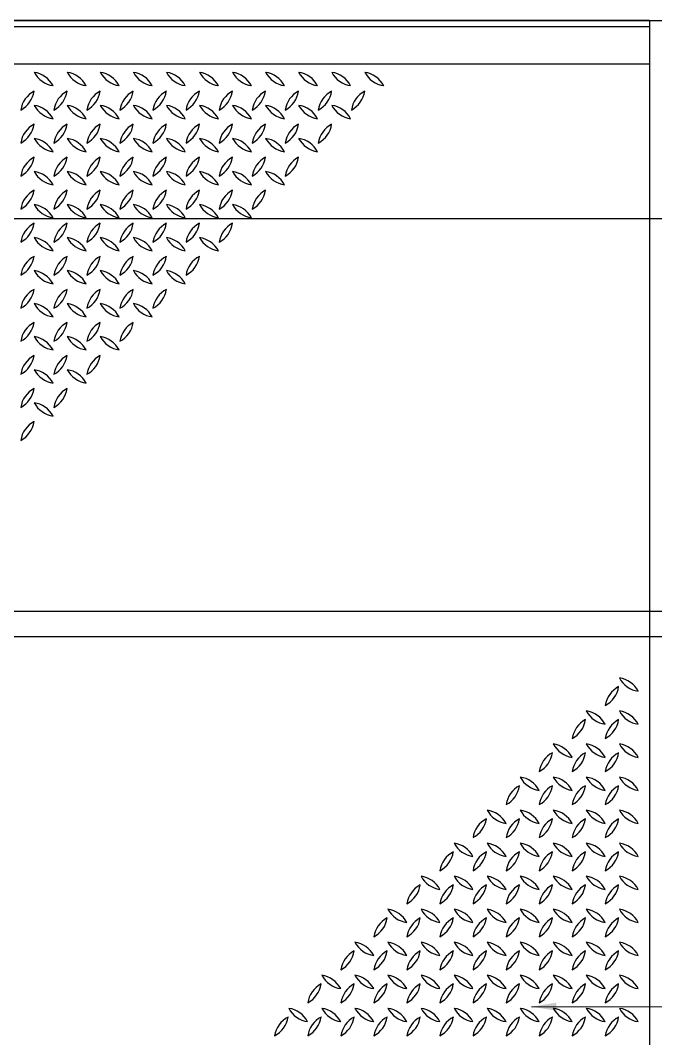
# Model space of a CAD drawing. Header units: millimetres. Extents: x 909 to 159266, y 137 to 21462.
# Drawn here: x 85580 to 86861, y 4820 to 6874 of the extents above; entities that cross this region are included whole.
import ezdxf

# ---------------------------------------------------------------- set-up
doc = ezdxf.new("R2010")
doc.units = ezdxf.units.MM
doc.header["$LTSCALE"] = 50
doc.header["$MEASUREMENT"] = 0
doc.linetypes.add('지상1층 평면도$0$CEN', pattern=[62, 60, -1, 0, -1])
for name, color, linetype in [('OHD Panel', 5, 'Continuous'), ('지상1층 평면도$0$A-FLOR-FLIN-TYP2', 8, 'Continuous'), ('지상1층 평면도$0$A-ST-AXIS-CEN', 252, '지상1층 평면도$0$CEN')]:
    doc.layers.add(name, color=color, linetype=linetype)
doc.styles.get("Standard").update_dxf_attribs({"font": 'NanumGothicBold.ttf'})
doc.dimstyles.new('ISO-25', dxfattribs={"dimtxt": 2.5, "dimasz": 2.5, "dimexe": 1.25, "dimexo": 0.625, "dimtad": 1, "dimtxsty": 'Standard', "dimcen": 2.5, "dimadec": 0, "dimazin": 0, "dimtfac": 1, "dimtmove": 0, "dimatfit": 3, "dimfxl": 1, "dimarcsym": 0})

# ---------------------------------------------------------------- blocks, each defined once
blk = doc.blocks.new('지상1층 평면도$0$G$C6949C102')
at = {"color": 4}
for p, q in [((2356, 3044.9), (356, 3044.9)), ((2356, 3044.9), (2356, 44.9)), ((2356, 3031.9), (356, 3031.9)), ((356, 2956.9), (2356, 2956.9))]:
    blk.add_line(p, q, dxfattribs=at)
for centre, start, end in [((1161.3, 2964.5), 208.0444, 261.459), ((1107.7, 2888.7), 28.0444, 81.459), ((1227.9, 2964.5), 208.0444, 261.459), ((1174.4, 2888.7), 28.0444, 81.459), ((1294.6, 2964.5), 208.0444, 261.459), ((1241.1, 2888.7), 28.0444, 81.459), ((1361.3, 2964.5), 208.0444, 261.459), ((1307.7, 2888.7), 28.0444, 81.459), ((1427.9, 2964.5), 208.0444, 261.459), ((1374.4, 2888.7), 28.0444, 81.459), ((1494.6, 2964.5), 208.0444, 261.459), ((1441.1, 2888.7), 28.0444, 81.459), ((1561.3, 2964.5), 208.0444, 261.459), ((1507.7, 2888.7), 28.0444, 81.459), ((1627.9, 2964.5), 208.0444, 261.459), ((1574.4, 2888.7), 28.0444, 81.459), ((1694.6, 2964.5), 208.0444, 261.459), ((1641.1, 2888.7), 28.0444, 81.459), ((1761.3, 2964.5), 208.0444, 261.459), ((1707.7, 2888.7), 28.0444, 81.459), ((1827.9, 2964.5), 208.0444, 261.459), ((1774.4, 2888.7), 28.0444, 81.459), ((1064, 2909.8), 298.0444, 351.459), ((1139.7, 2856.3), 118.0444, 171.459), ((1130.6, 2909.8), 298.0444, 351.459), ((1206.4, 2856.3), 118.0444, 171.459), ((1197.3, 2909.8), 298.0444, 351.459), ((1273, 2856.3), 118.0444, 171.459), ((1264, 2909.8), 298.0444, 351.459), ((1339.7, 2856.3), 118.0444, 171.459), ((1330.6, 2909.8), 298.0444, 351.459), ((1406.4, 2856.3), 118.0444, 171.459), ((1397.3, 2909.8), 298.0444, 351.459), ((1473, 2856.3), 118.0444, 171.459), ((1464, 2909.8), 298.0444, 351.459), ((1539.7, 2856.3), 118.0444, 171.459), ((1530.6, 2909.8), 298.0444, 351.459), ((1606.4, 2856.3), 118.0444, 171.459), ((1597.3, 2909.8), 298.0444, 351.459), ((1673, 2856.3), 118.0444, 171.459), ((1664, 2909.8), 298.0444, 351.459), ((1739.7, 2856.3), 118.0444, 171.459), ((1730.6, 2909.8), 298.0444, 351.459), ((1806.4, 2856.3), 118.0444, 171.459), ((1161.3, 2897.8), 208.0444, 261.459), ((1107.7, 2822.1), 28.0444, 81.459), ((1227.9, 2897.8), 208.0444, 261.459), ((1174.4, 2822.1), 28.0444, 81.459), ((1294.6, 2897.8), 208.0444, 261.459), ((1241.1, 2822.1), 28.0444, 81.459), ((1361.3, 2897.8), 208.0444, 261.459), ((1307.7, 2822.1), 28.0444, 81.459), ((1427.9, 2897.8), 208.0444, 261.459), ((1374.4, 2822.1), 28.0444, 81.459), ((1494.6, 2897.8), 208.0444, 261.459), ((1441.1, 2822.1), 28.0444, 81.459), ((1507.7, 2822.1), 28.0444, 81.459), ((1561.3, 2897.8), 208.0444, 261.459), ((1627.9, 2897.8), 208.0444, 261.459), ((1574.4, 2822.1), 28.0444, 81.459), ((1694.6, 2897.8), 208.0444, 261.459), ((1641.1, 2822.1), 28.0444, 81.459), ((1761.3, 2897.8), 208.0444, 261.459), ((1707.7, 2822.1), 28.0444, 81.459), ((1064, 2843.1), 298.0444, 351.459), ((1139.7, 2789.6), 118.0444, 171.459), ((1130.6, 2843.1), 298.0444, 351.459), ((1206.4, 2789.6), 118.0444, 171.459), ((1197.3, 2843.1), 298.0444, 351.459), ((1273, 2789.6), 118.0444, 171.459), ((1264, 2843.1), 298.0444, 351.459), ((1339.7, 2789.6), 118.0444, 171.459), ((1330.6, 2843.1), 298.0444, 351.459), ((1406.4, 2789.6), 118.0444, 171.459), ((1397.3, 2843.1), 298.0444, 351.459), ((1473, 2789.6), 118.0444, 171.459), ((1464, 2843.1), 298.0444, 351.459), ((1539.7, 2789.6), 118.0444, 171.459), ((1530.6, 2843.1), 298.0444, 351.459), ((1606.4, 2789.6), 118.0444, 171.459), ((1597.3, 2843.1), 298.0444, 351.459), ((1673, 2789.6), 118.0444, 171.459), ((1664, 2843.1), 298.0444, 351.459), ((1739.7, 2789.6), 118.0444, 171.459), ((1161.3, 2831.2), 208.0444, 261.459), ((1107.7, 2755.4), 28.0444, 81.459), ((1227.9, 2831.2), 208.0444, 261.459), ((1174.4, 2755.4), 28.0444, 81.459), ((1294.6, 2831.2), 208.0444, 261.459), ((1241.1, 2755.4), 28.0444, 81.459), ((1361.3, 2831.2), 208.0444, 261.459), ((1307.7, 2755.4), 28.0444, 81.459), ((1427.9, 2831.2), 208.0444, 261.459), ((1374.4, 2755.4), 28.0444, 81.459), ((1494.6, 2831.2), 208.0444, 261.459), ((1441.1, 2755.4), 28.0444, 81.459), ((1561.3, 2831.2), 208.0444, 261.459), ((1507.7, 2755.4), 28.0444, 81.459), ((1627.9, 2831.2), 208.0444, 261.459), ((1574.4, 2755.4), 28.0444, 81.459), ((1694.6, 2831.2), 208.0444, 261.459), ((1641.1, 2755.4), 28.0444, 81.459), ((1064, 2776.5), 298.0444, 351.459), ((1139.7, 2722.9), 118.0444, 171.459), ((1130.6, 2776.5), 298.0444, 351.459), ((1206.4, 2722.9), 118.0444, 171.459), ((1197.3, 2776.5), 298.0444, 351.459), ((1273, 2722.9), 118.0444, 171.459), ((1264, 2776.5), 298.0444, 351.459), ((1339.7, 2722.9), 118.0444, 171.459), ((1330.6, 2776.5), 298.0444, 351.459), ((1406.4, 2722.9), 118.0444, 171.459), ((1397.3, 2776.5), 298.0444, 351.459), ((1473, 2722.9), 118.0444, 171.459), ((1464, 2776.5), 298.0444, 351.459), ((1539.7, 2722.9), 118.0444, 171.459), ((1530.6, 2776.5), 298.0444, 351.459), ((1606.4, 2722.9), 118.0444, 171.459), ((1597.3, 2776.5), 298.0444, 351.459), ((1673, 2722.9), 118.0444, 171.459), ((1161.3, 2764.5), 208.0444, 261.459), ((1107.7, 2688.7), 28.0444, 81.459), ((1227.9, 2764.5), 208.0444, 261.459), ((1174.4, 2688.7), 28.0444, 81.459), ((1294.6, 2764.5), 208.0444, 261.459), ((1241.1, 2688.7), 28.0444, 81.459), ((1361.3, 2764.5), 208.0444, 261.459), ((1307.7, 2688.7), 28.0444, 81.459), ((1427.9, 2764.5), 208.0444, 261.459), ((1374.4, 2688.7), 28.0444, 81.459), ((1494.6, 2764.5), 208.0444, 261.459), ((1441.1, 2688.7), 28.0444, 81.459), ((1561.3, 2764.5), 208.0444, 261.459), ((1507.7, 2688.7), 28.0444, 81.459), ((1627.9, 2764.5), 208.0444, 261.459), ((1574.4, 2688.7), 28.0444, 81.459), ((1064, 2709.8), 298.0444, 351.459), ((1139.7, 2656.3), 118.0444, 171.459), ((1130.6, 2709.8), 298.0444, 351.459), ((1206.4, 2656.3), 118.0444, 171.459), ((1197.3, 2709.8), 298.0444, 351.459), ((1273, 2656.3), 118.0444, 171.459), ((1264, 2709.8), 298.0444, 351.459), ((1339.7, 2656.3), 118.0444, 171.459), ((1330.6, 2709.8), 298.0444, 351.459), ((1406.4, 2656.3), 118.0444, 171.459), ((1397.3, 2709.8), 298.0444, 351.459), ((1473, 2656.3), 118.0444, 171.459), ((1464, 2709.8), 298.0444, 351.459), ((1539.7, 2656.3), 118.0444, 171.459), ((1530.6, 2709.8), 298.0444, 351.459), ((1606.4, 2656.3), 118.0444, 171.459), ((1161.3, 2697.8), 208.0444, 261.459), ((1107.7, 2622.1), 28.0444, 81.459), ((1227.9, 2697.8), 208.0444, 261.459), ((1174.4, 2622.1), 28.0444, 81.459), ((1294.6, 2697.8), 208.0444, 261.459), ((1241.1, 2622.1), 28.0444, 81.459), ((1361.3, 2697.8), 208.0444, 261.459), ((1307.7, 2622.1), 28.0444, 81.459), ((1427.9, 2697.8), 208.0444, 261.459), ((1374.4, 2622.1), 28.0444, 81.459), ((1494.6, 2697.8), 208.0444, 261.459), ((1441.1, 2622.1), 28.0444, 81.459), ((1561.3, 2697.8), 208.0444, 261.459), ((1507.7, 2622.1), 28.0444, 81.459), ((1064, 2643.1), 298.0444, 351.459), ((1139.7, 2589.6), 118.0444, 171.459), ((1130.6, 2643.1), 298.0444, 351.459), ((1206.4, 2589.6), 118.0444, 171.459), ((1197.3, 2643.1), 298.0444, 351.459), ((1273, 2589.6), 118.0444, 171.459), ((1264, 2643.1), 298.0444, 351.459), ((1339.7, 2589.6), 118.0444, 171.459), ((1330.6, 2643.1), 298.0444, 351.459), ((1406.4, 2589.6), 118.0444, 171.459), ((1397.3, 2643.1), 298.0444, 351.459), ((1473, 2589.6), 118.0444, 171.459), ((1464, 2643.1), 298.0444, 351.459), ((1539.7, 2589.6), 118.0444, 171.459), ((1161.3, 2631.2), 208.0444, 261.459), ((1107.7, 2555.4), 28.0444, 81.459), ((1227.9, 2631.2), 208.0444, 261.459), ((1174.4, 2555.4), 28.0444, 81.459), ((1294.6, 2631.2), 208.0444, 261.459), ((1241.1, 2555.4), 28.0444, 81.459), ((1361.3, 2631.2), 208.0444, 261.459), ((1307.7, 2555.4), 28.0444, 81.459), ((1427.9, 2631.2), 208.0444, 261.459), ((1374.4, 2555.4), 28.0444, 81.459), ((1494.6, 2631.2), 208.0444, 261.459), ((1441.1, 2555.4), 28.0444, 81.459), ((1064, 2576.5), 298.0444, 351.459), ((1139.7, 2522.9), 118.0444, 171.459), ((1130.6, 2576.5), 298.0444, 351.459), ((1206.4, 2522.9), 118.0444, 171.459), ((1197.3, 2576.5), 298.0444, 351.459), ((1273, 2522.9), 118.0444, 171.459), ((1264, 2576.5), 298.0444, 351.459), ((1339.7, 2522.9), 118.0444, 171.459), ((1330.6, 2576.5), 298.0444, 351.459), ((1406.4, 2522.9), 118.0444, 171.459), ((1397.3, 2576.5), 298.0444, 351.459), ((1473, 2522.9), 118.0444, 171.459), ((1161.3, 2564.5), 208.0444, 261.459), ((1107.7, 2488.7), 28.0444, 81.459), ((1227.9, 2564.5), 208.0444, 261.459), ((1174.4, 2488.7), 28.0444, 81.459), ((1294.6, 2564.5), 208.0444, 261.459), ((1241.1, 2488.7), 28.0444, 81.459), ((1361.3, 2564.5), 208.0444, 261.459), ((1307.7, 2488.7), 28.0444, 81.459), ((1427.9, 2564.5), 208.0444, 261.459), ((1374.4, 2488.7), 28.0444, 81.459), ((1064, 2509.8), 298.0444, 351.459), ((1139.7, 2456.3), 118.0444, 171.459), ((1206.4, 2456.3), 118.0444, 171.459), ((1130.6, 2509.8), 298.0444, 351.459), ((1197.3, 2509.8), 298.0444, 351.459), ((1273, 2456.3), 118.0444, 171.459), ((1264, 2509.8), 298.0444, 351.459), ((1339.7, 2456.3), 118.0444, 171.459), ((1330.6, 2509.8), 298.0444, 351.459), ((1406.4, 2456.3), 118.0444, 171.459), ((1161.3, 2497.8), 208.0444, 261.459), ((1107.7, 2422.1), 28.0444, 81.459), ((1227.9, 2497.8), 208.0444, 261.459), ((1174.4, 2422.1), 28.0444, 81.459), ((1294.6, 2497.8), 208.0444, 261.459), ((1241.1, 2422.1), 28.0444, 81.459), ((1361.3, 2497.8), 208.0444, 261.459), ((1307.7, 2422.1), 28.0444, 81.459), ((1064, 2443.1), 298.0444, 351.459), ((1139.7, 2389.6), 118.0444, 171.459), ((1130.6, 2443.1), 298.0444, 351.459), ((1206.4, 2389.6), 118.0444, 171.459), ((1197.3, 2443.1), 298.0444, 351.459), ((1273, 2389.6), 118.0444, 171.459), ((1264, 2443.1), 298.0444, 351.459), ((1339.7, 2389.6), 118.0444, 171.459), ((1161.3, 2431.2), 208.0444, 261.459), ((1107.7, 2355.4), 28.0444, 81.459), ((1227.9, 2431.2), 208.0444, 261.459), ((1174.4, 2355.4), 28.0444, 81.459), ((1294.6, 2431.2), 208.0444, 261.459), ((1241.1, 2355.4), 28.0444, 81.459), ((1064, 2376.5), 298.0444, 351.459), ((1139.7, 2322.9), 118.0444, 171.459), ((1130.6, 2376.5), 298.0444, 351.459), ((1206.4, 2322.9), 118.0444, 171.459), ((1197.3, 2376.5), 298.0444, 351.459), ((1273, 2322.9), 118.0444, 171.459), ((1161.3, 2364.5), 208.0444, 261.459), ((1107.7, 2288.7), 28.0444, 81.459), ((1227.9, 2364.5), 208.0444, 261.459), ((1174.4, 2288.7), 28.0444, 81.459), ((1064, 2309.8), 298.0444, 351.459), ((1139.7, 2256.3), 118.0444, 171.459), ((1130.6, 2309.8), 298.0444, 351.459), ((1206.4, 2256.3), 118.0444, 171.459), ((1107.7, 2222.1), 28.0444, 81.459), ((1161.3, 2297.8), 208.0444, 261.459), ((1064, 2243.1), 298.0444, 351.459), ((1139.7, 2189.6), 118.0444, 171.459), ((2287.8, 1666.8), 28.0444, 81.459), ((2341.3, 1742.5), 208.0444, 261.459), ((2318.4, 1654.8), 118.0444, 171.459), ((2242.7, 1708.3), 298.0444, 351.459), ((2221.1, 1600.1), 28.0444, 81.459), ((2274.6, 1675.9), 208.0444, 261.459), ((2287.8, 1600.1), 28.0444, 81.459), ((2341.3, 1675.9), 208.0444, 261.459), ((2251.7, 1588.1), 118.0444, 171.459), ((2176, 1641.7), 298.0444, 351.459), ((2318.4, 1588.1), 118.0444, 171.459), ((2242.7, 1641.7), 298.0444, 351.459), ((2154.4, 1533.5), 28.0444, 81.459), ((2208, 1609.2), 208.0444, 261.459), ((2221.1, 1533.5), 28.0444, 81.459), ((2274.6, 1609.2), 208.0444, 261.459), ((2287.8, 1533.5), 28.0444, 81.459), ((2341.3, 1609.2), 208.0444, 261.459), ((2185.1, 1521.5), 118.0444, 171.459), ((2109.3, 1575), 298.0444, 351.459), ((2251.7, 1521.5), 118.0444, 171.459), ((2176, 1575), 298.0444, 351.459), ((2318.4, 1521.5), 118.0444, 171.459), ((2242.7, 1575), 298.0444, 351.459), ((2118.4, 1454.8), 118.0444, 171.459), ((2042.7, 1508.3), 298.0444, 351.459), ((2087.8, 1466.8), 28.0444, 81.459), ((2141.3, 1542.5), 208.0444, 261.459), ((2185.1, 1454.8), 118.0444, 171.459), ((2109.3, 1508.3), 298.0444, 351.459), ((2154.4, 1466.8), 28.0444, 81.459), ((2208, 1542.5), 208.0444, 261.459), ((2251.7, 1454.8), 118.0444, 171.459), ((2176, 1508.3), 298.0444, 351.459), ((2221.1, 1466.8), 28.0444, 81.459), ((2274.6, 1542.5), 208.0444, 261.459), ((2318.4, 1454.8), 118.0444, 171.459), ((2242.7, 1508.3), 298.0444, 351.459), ((2287.8, 1466.8), 28.0444, 81.459), ((2341.3, 1542.5), 208.0444, 261.459), ((2021.1, 1400.1), 28.0444, 81.459), ((2074.6, 1475.9), 208.0444, 261.459), ((2087.8, 1400.1), 28.0444, 81.459), ((2141.3, 1475.9), 208.0444, 261.459), ((2154.4, 1400.1), 28.0444, 81.459), ((2208, 1475.9), 208.0444, 261.459), ((2221.1, 1400.1), 28.0444, 81.459), ((2274.6, 1475.9), 208.0444, 261.459), ((2287.8, 1400.1), 28.0444, 81.459), ((2341.3, 1475.9), 208.0444, 261.459), ((2051.7, 1388.1), 118.0444, 171.459), ((1976, 1441.7), 298.0444, 351.459), ((2118.4, 1388.1), 118.0444, 171.459), ((2042.7, 1441.7), 298.0444, 351.459), ((2185.1, 1388.1), 118.0444, 171.459), ((2109.3, 1441.7), 298.0444, 351.459), ((2251.7, 1388.1), 118.0444, 171.459), ((2176, 1441.7), 298.0444, 351.459), ((2318.4, 1388.1), 118.0444, 171.459), ((2242.7, 1441.7), 298.0444, 351.459), ((1954.4, 1333.5), 28.0444, 81.459), ((2008, 1409.2), 208.0444, 261.459), ((2021.1, 1333.5), 28.0444, 81.459), ((2074.6, 1409.2), 208.0444, 261.459), ((2087.8, 1333.5), 28.0444, 81.459), ((2141.3, 1409.2), 208.0444, 261.459), ((2154.4, 1333.5), 28.0444, 81.459), ((2208, 1409.2), 208.0444, 261.459), ((2221.1, 1333.5), 28.0444, 81.459), ((2274.6, 1409.2), 208.0444, 261.459), ((2287.8, 1333.5), 28.0444, 81.459), ((2341.3, 1409.2), 208.0444, 261.459), ((1985.1, 1321.5), 118.0444, 171.459), ((1909.3, 1375), 298.0444, 351.459), ((2051.7, 1321.5), 118.0444, 171.459), ((1976, 1375), 298.0444, 351.459), ((2118.4, 1321.5), 118.0444, 171.459), ((2042.7, 1375), 298.0444, 351.459), ((2185.1, 1321.5), 118.0444, 171.459), ((2109.3, 1375), 298.0444, 351.459), ((2251.7, 1321.5), 118.0444, 171.459), ((2176, 1375), 298.0444, 351.459), ((2318.4, 1321.5), 118.0444, 171.459), ((2242.7, 1375), 298.0444, 351.459), ((1887.8, 1266.8), 28.0444, 81.459), ((1941.3, 1342.5), 208.0444, 261.459), ((1954.4, 1266.8), 28.0444, 81.459), ((2008, 1342.5), 208.0444, 261.459), ((2021.1, 1266.8), 28.0444, 81.459), ((2074.6, 1342.5), 208.0444, 261.459), ((2087.8, 1266.8), 28.0444, 81.459), ((2141.3, 1342.5), 208.0444, 261.459), ((2154.4, 1266.8), 28.0444, 81.459), ((2208, 1342.5), 208.0444, 261.459), ((2221.1, 1266.8), 28.0444, 81.459), ((2274.6, 1342.5), 208.0444, 261.459), ((2287.8, 1266.8), 28.0444, 81.459), ((2341.3, 1342.5), 208.0444, 261.459), ((1918.4, 1254.8), 118.0444, 171.459), ((1842.7, 1308.3), 298.0444, 351.459), ((1985.1, 1254.8), 118.0444, 171.459), ((1909.3, 1308.3), 298.0444, 351.459), ((2051.7, 1254.8), 118.0444, 171.459), ((1976, 1308.3), 298.0444, 351.459), ((2118.4, 1254.8), 118.0444, 171.459), ((2042.7, 1308.3), 298.0444, 351.459), ((2185.1, 1254.8), 118.0444, 171.459), ((2109.3, 1308.3), 298.0444, 351.459), ((2251.7, 1254.8), 118.0444, 171.459), ((2176, 1308.3), 298.0444, 351.459), ((2318.4, 1254.8), 118.0444, 171.459), ((2242.7, 1308.3), 298.0444, 351.459), ((1851.7, 1188.1), 118.0444, 171.459), ((1776, 1241.7), 298.0444, 351.459), ((1821.1, 1200.1), 28.0444, 81.459), ((1874.6, 1275.9), 208.0444, 261.459), ((1918.4, 1188.1), 118.0444, 171.459), ((1842.7, 1241.7), 298.0444, 351.459), ((1887.8, 1200.1), 28.0444, 81.459), ((1941.3, 1275.9), 208.0444, 261.459), ((1985.1, 1188.1), 118.0444, 171.459), ((1909.3, 1241.7), 298.0444, 351.459), ((1954.4, 1200.1), 28.0444, 81.459), ((2008, 1275.9), 208.0444, 261.459), ((2051.7, 1188.1), 118.0444, 171.459), ((1976, 1241.7), 298.0444, 351.459), ((2021.1, 1200.1), 28.0444, 81.459), ((2074.6, 1275.9), 208.0444, 261.459), ((2118.4, 1188.1), 118.0444, 171.459), ((2042.7, 1241.7), 298.0444, 351.459), ((2087.8, 1200.1), 28.0444, 81.459), ((2141.3, 1275.9), 208.0444, 261.459), ((2185.1, 1188.1), 118.0444, 171.459), ((2109.3, 1241.7), 298.0444, 351.459), ((2154.4, 1200.1), 28.0444, 81.459), ((2208, 1275.9), 208.0444, 261.459), ((2251.7, 1188.1), 118.0444, 171.459), ((2176, 1241.7), 298.0444, 351.459), ((2221.1, 1200.1), 28.0444, 81.459), ((2274.6, 1275.9), 208.0444, 261.459), ((2318.4, 1188.1), 118.0444, 171.459), ((2242.7, 1241.7), 298.0444, 351.459), ((2287.8, 1200.1), 28.0444, 81.459), ((2341.3, 1275.9), 208.0444, 261.459), ((1754.4, 1133.5), 28.0444, 81.459), ((1808, 1209.2), 208.0444, 261.459), ((1821.1, 1133.5), 28.0444, 81.459), ((1874.6, 1209.2), 208.0444, 261.459), ((1887.8, 1133.5), 28.0444, 81.459), ((1941.3, 1209.2), 208.0444, 261.459), ((1954.4, 1133.5), 28.0444, 81.459), ((2008, 1209.2), 208.0444, 261.459), ((2021.1, 1133.5), 28.0444, 81.459), ((2074.6, 1209.2), 208.0444, 261.459), ((2087.8, 1133.5), 28.0444, 81.459), ((2141.3, 1209.2), 208.0444, 261.459), ((2154.4, 1133.5), 28.0444, 81.459), ((2208, 1209.2), 208.0444, 261.459), ((2221.1, 1133.5), 28.0444, 81.459), ((2274.6, 1209.2), 208.0444, 261.459), ((2287.8, 1133.5), 28.0444, 81.459), ((2341.3, 1209.2), 208.0444, 261.459), ((1785.1, 1121.5), 118.0444, 171.459), ((1709.3, 1175), 298.0444, 351.459), ((1851.7, 1121.5), 118.0444, 171.459), ((1776, 1175), 298.0444, 351.459), ((1918.4, 1121.5), 118.0444, 171.459), ((1842.7, 1175), 298.0444, 351.459), ((1985.1, 1121.5), 118.0444, 171.459), ((1909.3, 1175), 298.0444, 351.459), ((2051.7, 1121.5), 118.0444, 171.459), ((1976, 1175), 298.0444, 351.459), ((2118.4, 1121.5), 118.0444, 171.459), ((2042.7, 1175), 298.0444, 351.459), ((2185.1, 1121.5), 118.0444, 171.459), ((2109.3, 1175), 298.0444, 351.459), ((2251.7, 1121.5), 118.0444, 171.459), ((2176, 1175), 298.0444, 351.459), ((2318.4, 1121.5), 118.0444, 171.459), ((2242.7, 1175), 298.0444, 351.459), ((1687.8, 1066.8), 28.0444, 81.459), ((1741.3, 1142.5), 208.0444, 261.459), ((1754.4, 1066.8), 28.0444, 81.459), ((1808, 1142.5), 208.0444, 261.459), ((1821.1, 1066.8), 28.0444, 81.459), ((1874.6, 1142.5), 208.0444, 261.459), ((1887.8, 1066.8), 28.0444, 81.459), ((1941.3, 1142.5), 208.0444, 261.459), ((1954.4, 1066.8), 28.0444, 81.459), ((2008, 1142.5), 208.0444, 261.459), ((2021.1, 1066.8), 28.0444, 81.459), ((2074.6, 1142.5), 208.0444, 261.459), ((2087.8, 1066.8), 28.0444, 81.459), ((2141.3, 1142.5), 208.0444, 261.459), ((2154.4, 1066.8), 28.0444, 81.459), ((2208, 1142.5), 208.0444, 261.459), ((2221.1, 1066.8), 28.0444, 81.459), ((2274.6, 1142.5), 208.0444, 261.459), ((2287.8, 1066.8), 28.0444, 81.459), ((2341.3, 1142.5), 208.0444, 261.459), ((1718.4, 1054.8), 118.0444, 171.459), ((1642.7, 1108.3), 298.0444, 351.459), ((1785.1, 1054.8), 118.0444, 171.459), ((1709.3, 1108.3), 298.0444, 351.459), ((1851.7, 1054.8), 118.0444, 171.459), ((1776, 1108.3), 298.0444, 351.459), ((1918.4, 1054.8), 118.0444, 171.459), ((1842.7, 1108.3), 298.0444, 351.459), ((1985.1, 1054.8), 118.0444, 171.459), ((1909.3, 1108.3), 298.0444, 351.459), ((2051.7, 1054.8), 118.0444, 171.459), ((1976, 1108.3), 298.0444, 351.459), ((2118.4, 1054.8), 118.0444, 171.459), ((2042.7, 1108.3), 298.0444, 351.459), ((2185.1, 1054.8), 118.0444, 171.459), ((2109.3, 1108.3), 298.0444, 351.459), ((2251.7, 1054.8), 118.0444, 171.459), ((2176, 1108.3), 298.0444, 351.459), ((2318.4, 1054.8), 118.0444, 171.459), ((2242.7, 1108.3), 298.0444, 351.459), ((1621.1, 1000.1), 28.0444, 81.459), ((1674.6, 1075.9), 208.0444, 261.459), ((1687.8, 1000.1), 28.0444, 81.459), ((1741.3, 1075.9), 208.0444, 261.459), ((1754.4, 1000.1), 28.0444, 81.459), ((1808, 1075.9), 208.0444, 261.459), ((1821.1, 1000.1), 28.0444, 81.459), ((1874.6, 1075.9), 208.0444, 261.459), ((1887.8, 1000.1), 28.0444, 81.459), ((1941.3, 1075.9), 208.0444, 261.459), ((1954.4, 1000.1), 28.0444, 81.459), ((2008, 1075.9), 208.0444, 261.459), ((2021.1, 1000.1), 28.0444, 81.459), ((2074.6, 1075.9), 208.0444, 261.459), ((2087.8, 1000.1), 28.0444, 81.459), ((2141.3, 1075.9), 208.0444, 261.459), ((2154.4, 1000.1), 28.0444, 81.459), ((2208, 1075.9), 208.0444, 261.459), ((2221.1, 1000.1), 28.0444, 81.459), ((2274.6, 1075.9), 208.0444, 261.459), ((2287.8, 1000.1), 28.0444, 81.459), ((2341.3, 1075.9), 208.0444, 261.459), ((1651.7, 988.1), 118.0444, 171.459), ((1576, 1041.7), 298.0444, 351.459), ((1718.4, 988.1), 118.0444, 171.459), ((1642.7, 1041.7), 298.0444, 351.459), ((1785.1, 988.1), 118.0444, 171.459), ((1709.3, 1041.7), 298.0444, 351.459), ((1851.7, 988.1), 118.0444, 171.459), ((1776, 1041.7), 298.0444, 351.459), ((1918.4, 988.1), 118.0444, 171.459), ((1842.7, 1041.7), 298.0444, 351.459), ((1985.1, 988.1), 118.0444, 171.459), ((1909.3, 1041.7), 298.0444, 351.459), ((2051.7, 988.1), 118.0444, 171.459), ((1976, 1041.7), 298.0444, 351.459), ((2118.4, 988.1), 118.0444, 171.459), ((2042.7, 1041.7), 298.0444, 351.459), ((2185.1, 988.1), 118.0444, 171.459), ((2109.3, 1041.7), 298.0444, 351.459), ((2251.7, 988.1), 118.0444, 171.459), ((2176, 1041.7), 298.0444, 351.459), ((2318.4, 988.1), 118.0444, 171.459), ((2242.7, 1041.7), 298.0444, 351.459)]:
    blk.add_arc(centre, 51.9, start, end)

msp = doc.modelspace()

# ---------------------------------------------------------------- linework, layer by layer
at = {"layer": 'OHD Panel', "elevation": 0}
msp.add_lwpolyline([(90973.8, 5681.4), (80723.8, 5681.4), (80723.8, 5631.4), (90973.8, 5631.4)], close=True, dxfattribs=at)
at = {"layer": '지상1층 평면도$0$A-FLOR-FLIN-TYP2'}
msp.add_line((80548.8, 6874.4, 0), (90948.8, 6874.4, 0), dxfattribs=at)
msp.add_line((80548.8, 6874.4, 0), (90948.8, 6874.4, 0), dxfattribs=at)
at = {"layer": '지상1층 평면도$0$A-ST-AXIS-CEN', "color": 1}
msp.add_line((79000, 6474.4, 0), (92703.7, 6474.4, 0), dxfattribs=at)

# ---------------------------------------------------------------- block references
msp.add_blockref('지상1층 평면도$0$G$C6949C102', (84492.8, 3829.5, 0))

# ---------------------------------------------------------------- leaders
msp.add_leader([(86611.3, 4884.3, 0), (87243.9, 4884.3, 0)], dimstyle='ISO-25', override={"dimasz": 50, "dimtad": 0, "dimclrd": 1, "dimlwd": 9})

doc.saveas('drawing.dxf')
